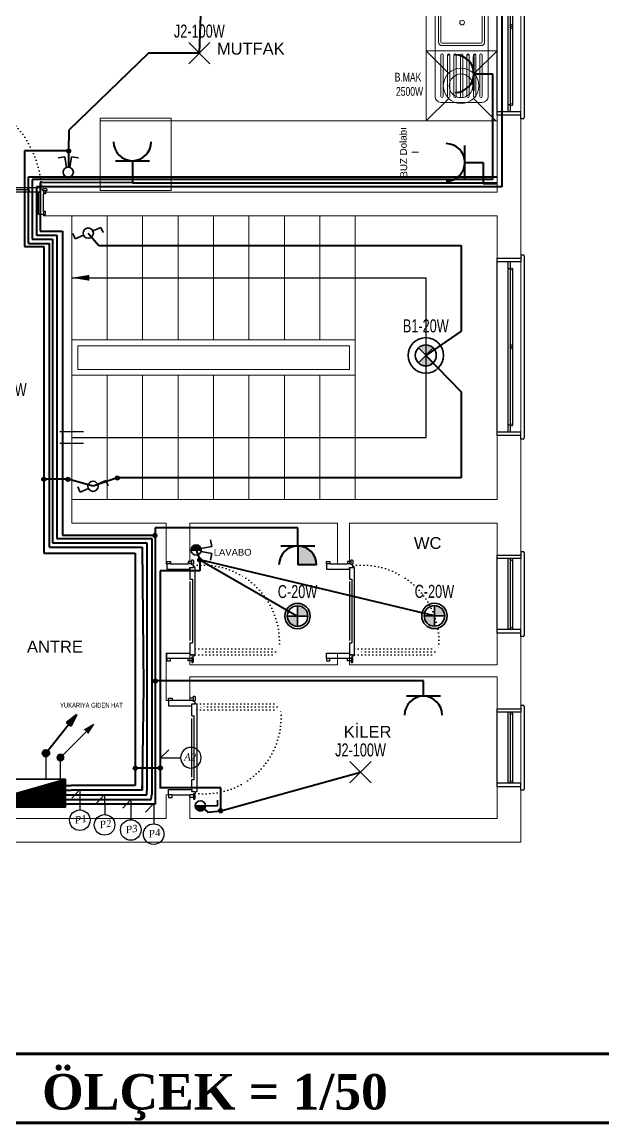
# Model space of a CAD drawing. Header units: millimetres. Extents: x -4521 to 20262, y 301 to 3092.
# Drawn here: x 1277 to 1768, y 572 to 1503 of the extents above; entities that cross this region are included whole.
import ezdxf
from ezdxf.enums import TextEntityAlignment as Align

# ---------------------------------------------------------------- set-up
doc = ezdxf.new("R2010")
doc.units = ezdxf.units.MM
for name, pattern in [('ACAD_ISO07W100', [3, 0, -3]), ('CONTINOUS', [0]), ('CONTINU', [0])]:
    doc.linetypes.add(name, pattern=pattern)
for name, color, linetype, lineweight in [('((Yangın Dedektörleri', 30, 'CONTINOUS', 13), ('((yukarı aşağı yön okları', 3, 'CONTINOUS', 13), ('Ana Kolon Hattı', 11, 'Continuous', 60), ('Aydınlatma', 4, 'CONTINOUS', 35), ('Aydınlatma Hattı', 1, 'Continuous', 40), ('Aydınlatma_', 3, 'Continuous', 40), ('genell', 4, 'Continuous', 25), ('Kapılar', 192, 'Continuous', 30), ('Mimari Plan', 70, 'Continuous', 20), ('Pencereler', 120, 'Continuous', 30), ('Priz', 6, 'CONTINOUS', 40), ('Priz Hattı', 2, 'Continuous', 40), ('Tefril Planı(Mutfak-Banyo)', 45, 'Continuous', 20), ('Yazılar', 4, 'Continuous', 30), ('Yazılar(Oda Yazıları)', 4, 'Continuous', 30)]:
    doc.layers.add(name, color=color, linetype=linetype, lineweight=lineweight)
doc.styles.add('Grupcad', font='arial.ttf', dxfattribs={"width": 0.7})
doc.styles.add('Kablo Kesit Yazıları', font='timesi.ttf', dxfattribs={"height": 25})
doc.styles.add('Oda Yazıları', font='arial.ttf', dxfattribs={"height": 10})
doc.styles.add('Proje Pafta Yazıları', font='timesbd.ttf', dxfattribs={"height": 30})

# ---------------------------------------------------------------- blocks, each defined once
blk = doc.blocks.new("90'lik kasalı kapı")
at = {"linetype": 'ACAD_ISO07W100'}
for p, q in [((-1.350295063210069, 3.984754687546229), (-1.350295063210069, 85.88475468754586)), ((3.149704936789931, 3.984754687546229), (3.149704936789931, 85.88475468754586)), ((0.8997049367899308, 83.18475468754514), (0.8997049367899308, 6.684754687545137)), ((-1.350295063210069, 6.684754687545137), (3.149704936789931, 6.684754687545137))]:
    blk.add_line(p, q, dxfattribs=at)
for p, q in [((-7.179685917581082, 2.25), (-6.729685917576717, 2.700000000000728)), ((-7.179685917581082, 1.395000000004075), (-7.179685917581082, 2.25)), ((-3.579685917582538, 1.395000000004075), (-7.179685917581082, 1.395000000004075)), ((-6.729685917576717, 2.700000000000728), (-4.029685917579627, 2.700000000000728)), ((-4.049999999995634, 1.350000000000364), (-5.849999999998545, 1.350000000000364)), ((-5.849999999998545, 1.350000000000364), (-5.849999999998545, -1.349999999998545)), ((-4.049999999995634, 1.350000000000364), (-4.049999999995634, -1.349999999998545)), ((-3.129685917578172, 1.350000000000364), (-4.049999999995634, 1.350000000000364)), ((-4.029685917579627, 2.700000000000728), (-3.579685917582538, 2.25)), ((-3.579685917582538, 2.25), (-3.579685917582538, 1.395000000004075)), ((-2.679685917581082, 2.700000000000728), (-3.129685917578172, 2.25)), ((-3.129685917578172, 2.25), (-3.129685917578172, 1.350000000000364)), ((-1.349999999998545, 2.700000000000728), (-2.679685917581082, 2.700000000000728)), ((-1.800295063214435, 3.205331824141467), (-1.350295063210069, 3.984754687546229)), ((-1.800295063214435, 2.75533182414074), (-1.800295063214435, 3.205331824141467)), ((-1.800295063214435, 2.75533182414074), (-1.183748148090672, 2.754807913781406)), ((-1.350295063210069, 3.984754687546229), (83.29710581310792, 3.984754687546229)), ((-1.349999999998545, 0), (-1.349999999998545, 2.700000000000728)), ((0, 0), (-1.349999999998545, 0)), ((-1.183748148090672, 2.754807913781406), (-1.183748148090672, 0.05533182414183102)), ((7.816251851894776, 0.05533182414183102), (-1.183748148090672, 0.05533182414183102)), ((0, -19.04999999998654), (0, 0)), ((74.25, 1.855331824141103), (7.816251851894776, 1.855331824141103)), ((7.816251851894776, 0.05533182414183102), (7.816251851894776, 1.855331824141103)), ((72.45000000000437, 0.05533182414183102), (9.616251851897687, 0.05533182414183102)), ((74.25, 0.05929717760227504), (74.25, 1.855331824141103)), ((80.54970493679139, 0.05533182414183102), (74.25, 0.05533182414183102)), ((83.18462362643186, 0.05508602430745668), (80.54970493679139, 0.05533182414183102)), ((81.90000000000146, 0), (83.25, 0)), ((81.90000000000146, -19.04999999998654), (81.90000000000146, 0)), ((83.74710581310501, 2.75533182414074), (83.18462362643186, 2.75533182414074)), ((83.18462362643186, 0.05508602430745668), (83.18462362643186, 2.75533182414074)), ((83.25, 2.700000000000728), (84.64710581310646, 2.700000000000728)), ((83.25, 0), (83.25, 2.700000000000728)), ((83.29710581310792, 3.984754687546229), (83.74710581310501, 3.205331824141467)), ((83.74710581310501, 3.205331824141467), (83.74710581310501, 2.75533182414074)), ((84.64710581310646, 2.700000000000728), (85.09710581310355, 2.25)), ((85.09710581310355, 2.25), (85.09710581310355, 1.350000000000364)), ((85.09710581310355, 1.350000000000364), (85.95000000000437, 1.350000000000364)), ((85.92968591758108, 2.700000000000728), (85.47968591758399, 2.25)), ((85.47968591758399, 2.25), (85.47968591758399, 1.395000000004075)), ((85.47968591758399, 1.395000000004075), (89.07968591758254, 1.395000000004075)), ((88.62968591758545, 2.700000000000728), (85.92968591758108, 2.700000000000728)), ((85.95000000000437, 1.350000000000364), (87.75, 1.350000000000364)), ((85.95000000000437, 1.350000000000364), (85.95000000000437, -1.349999999998545)), ((87.75, 1.350000000000364), (87.75, -1.349999999998545)), ((89.07968591758254, 2.25), (88.62968591758545, 2.700000000000728)), ((89.07968591758254, 1.395000000004075), (89.07968591758254, 2.25)), ((-5.849999999998545, -1.349999999998545), (-4.049999999995634, -1.349999999998545)), ((-4.049999999995634, -16.34999999998581), (-4.049999999995634, -1.349999999998545)), ((-4.049999999995634, -1.349999999998545), (-4.049999999995634, -16.34999999998581)), ((87.75, -1.349999999998545), (85.95000000000437, -1.349999999998545)), ((85.95000000000437, -16.34999999998581), (85.95000000000437, -1.349999999998545)), ((-5.849999999998545, -19.04999999998654), (-5.849999999998545, -16.34999999998581)), ((-5.849999999998545, -16.34999999998581), (-4.049999999995634, -16.34999999998581)), ((-4.049999999995634, -16.34999999998581), (-4.049999999995634, -19.04999999998654)), ((85.95000000000437, -16.34999999998581), (85.95000000000437, -19.04999999998654)), ((87.75, -16.34999999998581), (85.95000000000437, -16.34999999998581)), ((87.75, -19.04999999998654), (87.75, -16.34999999998581)), ((-4.049999999995634, -19.04999999998654), (-5.849999999998545, -19.04999999998654)), ((-4.049999999995634, -19.04999999998654), (0, -19.04999999998654)), ((85.95000000000437, -19.04999999998654), (81.90000000000146, -19.04999999998654)), ((85.95000000000437, -19.04999999998654), (87.75, -19.04999999998654))]:
    blk.add_line(p, q)
blk.add_arc((-3.766153963966644, -2.405334450077135), 88.56053830156274, 3.304817060447128, 85.52110468428775, dxfattribs=at)
blk = doc.blocks.new("80'lik kasalı balkon kapısı")
for p, q in [((-1.5, 75.5), (-19.49999999998545, 75.5)), ((-16.49999999998545, 75.5), (-19.49999999998545, 75.5)), ((-19.49999999998545, 75.5), (-19.49999999998545, 71)), ((1.5, 75.5), (-1.5, 75.5)), ((-19.49999999998545, 71), (0, 71)), ((0, 71), (0, 72.5)), ((0, 72.5), (3, 72.5)), ((3.061479804600822, 73.00032784801442), (3.561479804600822, 73.00032784801442)), ((3.561479804600822, 73.00032784801442), (4.427505208383081, 72.50032784801442)), ((4.427505208383081, 72.50032784801442), (4.427505208383081, -1.552339792331622)), ((-19.49999999998545, 0), (0, 0)), ((-19.49999999998545, -4.5), (-19.49999999998545, 0)), ((0, 0), (0, -1.5)), ((-16.49999999998545, -4.5), (-19.49999999998545, -4.5)), ((-16.49999999998545, -4.5), (-1.5, -4.5)), ((1.5, -4.5), (-1.5, -4.5)), ((0, -1.5), (3, -1.5)), ((1.5, -3.552339792338898), (1.5, -4.5)), ((2.5, -3.552339792338898), (1.5, -3.552339792338898)), ((3, -3.052339792338898), (2.5, -3.552339792338898)), ((3, -1.5), (3, -3.052339792338898)), ((3.061479804600822, -2.052339792338898), (3.061479804600822, -1.427359584922669)), ((3.561479804600822, -2.052339792338898), (3.061479804600822, -2.052339792338898)), ((4.427505208383081, -1.552339792331622), (3.561479804600822, -2.052339792338898))]:
    blk.add_line(p, q)
at = {"linetype": 'ACAD_ISO07W100'}
for p, q in [((4.427505208383081, 72.50032784801442), (75.42750520838308, 72.50032784801442)), ((4.427505208383081, 67.50032784801442), (75.42750520838308, 67.50032784801442)), ((7.427505208383081, 72.50032784801442), (7.427505208383081, 67.50032784801442)), ((72.42750520838308, 70.00032784801442), (7.427505208383081, 70.00032784801442))]:
    blk.add_line(p, q, dxfattribs=at)
for points in [[(-19.49999999998545, 75.5), (-19.49999999998545, 77.5), (-16.49999999998545, 77.5), (-16.49999999998545, 75.5)], [(1.5, 75.5), (1.5, 77.5), (-1.5, 77.5), (-1.5, 75.5)], [(3, 72.5), (3, 73.97742879731231), (2.5, 74.47742879731231), (1.5, 74.47742879731231), (1.5, 75.5)], [(3.061479804600822, 73.00032784801442), (3.060897681978531, 72.31527572010964), (0.06147980460082181, 72.31527572010964)], [(0.06147980460082181, 62.31527572011692), (0.06147980460082181, 72.31527572010964)], [(0.06147980460082181, 62.31527572011692), (2.061479804600822, 62.31527572011692)], [(0.06147980460082181, 10.5), (0.06147980460082181, 60.31527572011692)], [(2.061479804600822, 8.5), (2.061479804600822, 62.31527572011692)], [(0.06120669367373921, -1.427359584922669), (0.06147980460082181, 1.500327848014422)], [(0.06147980460082181, 1.500327848014422), (0.06147980460082181, 8.5)], [(0.06588575289060827, 8.5), (2.061479804600822, 8.5)], [(-19.49999999998545, -4.5), (-19.49999999998545, -6.5), (-16.49999999998545, -6.5), (-16.49999999998545, -4.5)], [(1.5, -4.5), (1.5, -6.5), (-1.5, -6.5), (-1.5, -4.5)], [(0.06120669367373921, -1.427359584922669), (3.061479804600822, -1.427359584922669)]]:
    blk.add_lwpolyline(points)
for points in [[(1.55000000000291, 74.97742879731231), (1.55000000000291, 78.97742879731231), (2.5, 78.97742879731231), (3, 78.47742879731231), (3, 75.47742879731231), (2.5, 74.97742879731231)], [(1.55000000000291, -3.977428797312314), (1.55000000000291, -7.977428797312314), (2.5, -7.977428797312314), (3, -7.477428797312314), (3, -4.477428797312314), (2.5, -3.977428797312314)]]:
    blk.add_lwpolyline(points, close=True)
blk.add_arc((10.91912915102148, 61.27050716566737), 64.80849672143934, 262.9813300023001, 5.516166233735929, dxfattribs=at)
blk = doc.blocks.new("pencere (çift kanatlı 150cm'lik)")
for p, q in [((-78, 20), (-78, 22)), ((-78, 20), (-75, 20)), ((-77, 23), (77, 23)), ((-75, 0), (-75, 20)), ((-75, 20), (-72, 20)), ((-72, 20), (-72, 0)), ((72, 20), (72, 0)), ((78, 20.00000000000045), (72, 20)), ((75, 20), (75, 0)), ((78, 22), (78, 20.00000000000045)), ((-72, 11), (72, 11)), ((-66, 13.00000000000023), (66, 13)), ((-66, 11), (-66, 9)), ((66, 9), (66, 11)), ((75, 0), (-75, 0)), ((-72, 9), (72, 9))]:
    blk.add_line(p, q)
for centre in [(-66, 12), (-1, 12), (1, 12), (66, 12)]:
    blk.add_circle(centre, 1)
for centre, start, end in [((-77, 22), 90, 180), ((77, 22), 0, 90)]:
    blk.add_arc(centre, 1, start, end)
blk = doc.blocks.new('pencere (küçük)')
for p, q in [((-36, 19.99999999999989), (-36, 21.99999999999989)), ((-36, 19.99999999999989), (-33, 19.99999999999989)), ((-35, 22.99999999999989), (35, 23.00000000000011)), ((-33, 19.99999999999989), (-30, 19.99999999999989)), ((-33, -1.13686837721616e-13), (-33, 19.99999999999989)), ((-30, 19.99999999999989), (-30, -1.13686837721616e-13)), ((36, 20.00000000000034), (30, 20.00000000000011)), ((30, 20.00000000000011), (30, 1.13686837721616e-13)), ((33, 20.00000000000011), (33, 1.13686837721616e-13)), ((36, 22.00000000000011), (36, 20.00000000000034)), ((-30, 10.99999999999989), (30, 10.99999999999989)), ((-29, 13.00000000000011), (29, 13.00000000000034)), ((33, 1.13686837721616e-13), (-33, -1.13686837721616e-13)), ((-30, 8.999999999999886), (30, 8.999999999999886))]:
    blk.add_line(p, q)
for centre in [(-29, 11.99999999999989), (29, 11.99999999999989)]:
    blk.add_circle(centre, 1)
for centre, start, end in [((-35, 21.99999999999989), 90, 180), ((35, 22.00000000000011), 0, 90)]:
    blk.add_arc(centre, 1, start, end)
blk = doc.blocks.new('buzdolabı')
for p, q in [((-30, 0), (30, 0)), ((-30, -59), (-30, 0)), ((30, -59), (30, 0)), ((-30, -61), (-30, -59)), ((30, -59), (-30, -59)), ((30, -61), (-30, -61)), ((30, -59), (30, -61))]:
    blk.add_line(p, q)
blk = doc.blocks.new('bulaşık makinesi')
for p, q in [((-29.5, 0), (-10.76419125862594, -19.05336482173675)), ((-29.5, 0), (-29.5, -59.99999999999977)), ((-29.5, 0), (29.5, 0)), ((10.60660171779818, -18.89339828220182), (29.5, 0)), ((29.5, -59.99999999999977), (29.5, 0)), ((-29.5, -59), (-10.60660171779818, -40.10660171779818)), ((10.26426187012112, -40.43823241029258), (29.5, -59.99999999999977)), ((-29.5, -59.99999999999977), (29.5, -59.99999999999977))]:
    blk.add_line(p, q)
for radius in [15, 10]:
    blk.add_circle((0, -29.5), radius)
blk = doc.blocks.new('mutfak evyesi')
for p, q in [((-85.00000000000091, 22.5), (-5, 22.5)), ((-39, 19.49999999999977), (-6.000000000000909, 19.49999999999977)), ((-90.00000000000091, -17.5), (-90.00000000000091, 17.49999999999955)), ((-85.00000000000091, 17.49999999999955), (-50.00000000000091, 17.49999999999955)), ((-85.00000000000091, 15.49999999999955), (-50.00000000000091, 15.49999999999955)), ((-85.00000000000091, 11.99999999999955), (-50.00000000000091, 11.99999999999955)), ((-85.00000000000091, 9.999999999999545), (-50.00000000000091, 9.999999999999545)), ((-42, 16.49999999999977), (-42, -16.50000000000068)), ((-40, 16.49999999999977), (-40, -16.50000000000068)), ((-39, 17.49999999999977), (-6.000000000000909, 17.49999999999977)), ((-5, 16.49999999999955), (-5, -16.5)), ((-3, 16.49999999999955), (-3, -16.5)), ((0, 17.5), (-9.094947017729282e-13, -17.5)), ((-85.00000000000091, 6.499999999999545), (-50.00000000000091, 6.499999999999545)), ((-85.00000000000091, 4.499999999999545), (-50.00000000000091, 4.499999999999545)), ((-85.00000000000091, 0.9999999999995453), (-50.00000000000091, 0.9999999999995453)), ((-85.00000000000091, -1.000000000000455), (-50.00000000000091, -1.000000000000455)), ((-85.00000000000091, -4.500000000000455), (-50.00000000000091, -4.500000000000455)), ((-85.00000000000091, -6.500000000000455), (-50.00000000000091, -6.500000000000455)), ((-85.00000000000091, -10.00000000000045), (-50.00000000000091, -10.00000000000045)), ((-85.00000000000091, -12.00000000000045), (-50.00000000000091, -12.00000000000045)), ((-85.00000000000091, -15.50000000000068), (-50.00000000000091, -15.50000000000068)), ((-85.00000000000091, -17.50000000000068), (-50.00000000000091, -17.50000000000068)), ((-39, -17.5), (-6.000000000001819, -17.5)), ((-5.000000000000909, -22.5), (-85.00000000000091, -22.5)), ((-39, -19.5), (-6.000000000001819, -19.5))]:
    blk.add_line(p, q)
blk.add_circle((-22.5, -0.4393398282206817), 2)
for centre, radius, start, end in [((-85.00000000000091, 17.49999999999955), 5, 90, 180), ((-39, 16.49999999999977), 3, 90, 180), ((-6.000000000000909, 16.49999999999977), 3, 0, 90), ((-5, 17.5), 5, 0, 90), ((-85.00000000000091, 16.49999999999955), 1, 90, 270), ((-85.00000000000091, 10.99999999999955), 1, 90, 270), ((-50.00000000000091, 16.49999999999955), 1, 270, 90), ((-50.00000000000091, 10.99999999999955), 1, 270, 90), ((-39, 16.49999999999977), 1, 90, 180), ((-6.000000000000909, 16.49999999999977), 1, 0, 90), ((-85.00000000000091, 5.499999999999545), 1, 90, 270), ((-85.00000000000091, -4.547473508864641e-13), 1, 90, 270), ((-50.00000000000091, 5.499999999999545), 1, 270, 90), ((-50.00000000000091, -4.547473508864641e-13), 1, 270, 90), ((-85.00000000000091, -5.500000000000455), 1, 90, 270), ((-50.00000000000091, -5.500000000000455), 1, 270, 90), ((-85.00000000000091, -17.5), 5, 180, 270), ((-85.00000000000091, -11.00000000000045), 1, 90, 270), ((-85.00000000000091, -16.50000000000068), 1, 90, 270), ((-50.00000000000091, -11.00000000000045), 1, 270, 90), ((-50.00000000000091, -16.50000000000068), 1, 270, 90), ((-39, -16.50000000000068), 3, 180, 270), ((-39, -16.50000000000068), 1, 180, 270), ((-6.000000000001819, -16.5), 3, 270, 0), ((-6.000000000001819, -16.5), 1, 270, 0), ((-5.000000000000909, -17.5), 5, 270, 0)]:
    blk.add_arc(centre, radius, start, end)
for p in [(-50.00000000000091, 10.99999999999955), (-50.00000000000091, 5.499999999999545), (-50.00000000000091, -5.500000000000455), (-50.00000000000091, -11.00000000000045)]:
    blk.add_point(p)
blk = doc.blocks.new('SEBEKE PRIZI x1')
at = {"layer": 'Priz', "color": 6, "linetype": 'CONTINU'}
blk.add_line((-14.41200000001118, -7.275957614183426e-11), (14.41200000001118, -1.455191522836685e-11), dxfattribs=at)
blk.add_arc((0, 15.91199999999662), 15.91200000000016, 180, 0, dxfattribs=at)
blk = doc.blocks.new('PRIZ1_ETANŞ')
at = {"layer": 'Priz', "linetype": 'CONTINU'}
blk.add_hatch(color=256, dxfattribs=at).paths.add_polyline_path([(2.91038304567337e-11, 0), (15.91199999999662, -1.455191522836685e-11), (15.91200000002573, 15.91200000002573, 0.4142135623736308)])
for p, q in [((-4.365574568510056e-11, 14.41200000004028), (1.455191522836685e-11, -14.41199999998207)), ((15.91200000002573, 15.91200000002573), (15.91199999999662, -1.455191522836685e-11)), ((-1.455191522836685e-11, 0), (15.91199999999662, -1.455191522836685e-11))]:
    blk.add_line(p, q, dxfattribs=at)
blk.add_arc((15.91200000002573, 2.91038304567337e-11), 15.91200000000016, 90, 270, dxfattribs=at)
blk = doc.blocks.new('J1-20W')
at = {"layer": 'Aydınlatma', "color": 1, "linetype": 'CONTINU'}
for p, q in [((9, 9), (-9, -9)), ((-9, 9), (9, -9))]:
    blk.add_line(p, q, dxfattribs=at)
at = {"layer": 'Aydınlatma', "linetype": 'CONTINU', "style": 'Grupcad', "width": 0.7, "flags": 8}
blk.add_attdef('J1-20W', text='', height=11, dxfattribs=at).set_placement((0, 18.74764386721654), align=Align.MIDDLE_CENTER)
blk = doc.blocks.new('C-20W')
at = {"layer": 'Aydınlatma', "linetype": 'CONTINU'}
h = blk.add_hatch(color=1, dxfattribs=at)
h.paths.add_polyline_path([(8.702380952381645, -1.455191522836685e-11), (0, -1.455191522836685e-11), (0, 8.702380952352541, -0.4142135623730951)])
h.paths.add_polyline_path([(0, -8.702380952381645, -0.4142135623730951), (-8.702380952367093, -1.455191522836685e-11), (0, -1.455191522836685e-11)])
at = {"layer": 'Aydınlatma', "color": 1, "linetype": 'CONTINU'}
for p, q in [((8.702380952381645, 0), (-8.702380952367093, 0)), ((0, 8.702380952381645), (0, -8.702380952381645))]:
    blk.add_line(p, q, dxfattribs=at)
at = {"layer": 'Aydınlatma', "linetype": 'CONTINU'}
blk.add_circle((0, 0), 10.74999999999503, dxfattribs=at)
at = {"layer": 'Aydınlatma', "color": 1, "linetype": 'CONTINU'}
blk.add_circle((0, 0), 8.702380952376926, dxfattribs=at)
at = {"layer": 'Aydınlatma', "linetype": 'CONTINU', "style": 'Grupcad', "width": 0.7, "flags": 8}
blk.add_attdef('C-40W', text='', height=11, dxfattribs=at).set_placement((0, 20.74999999998545), align=Align.MIDDLE_CENTER)
blk = doc.blocks.new('KAT PANOSU')
at = {"layer": 'Aydınlatma', "linetype": 'CONTINU'}
h = blk.add_hatch(dxfattribs=at)
h.set_pattern_fill('ANSI31', color=2)
h.set_pattern_definition([(45, (274.5771019925305, -113244.4411191259), (-0.08838834764831843, 0.08838834764831845), [])])
h.paths.add_polyline_path([(41.49600000001374, 11.86921477770375), (-41.49599999995553, -11.86921477760188), (41.49600000001374, -11.86921477760188)])
at = {"layer": 'Aydınlatma', "color": 2, "linetype": 'CONTINU'}
for p, q in [((-41.49599999995553, -11.86921477760188), (41.49600000007194, 11.8692147777183)), ((-41.49599999989732, -11.86921477754368), (41.49600000013015, 11.86921477777651)), ((-41.49599999989732, -11.86921477754368), (41.49600000013015, 11.86921477777651)), ((-41.49599999983911, -11.86921477748547), (41.49600000018836, 11.86921477783471)), ((-41.49600000001374, -11.86921477766009), (41.49600000001374, 11.86921477766009)), ((-41.49599999995553, -11.86921477760188), (41.49600000007194, 11.8692147777183))]:
    blk.add_line(p, q, dxfattribs=at)
for points in [[(-41.49599999995553, -11.86921477760188), (-41.49599999995553, 11.8692147777183), (41.49600000001374, 11.8692147777183), (41.49600000001374, -11.86921477760188)], [(-41.49599999989732, -11.86921477754368), (-41.49599999989732, 11.86921477777651), (41.49600000007194, 11.86921477777651), (41.49600000007194, -11.86921477754368)], [(-41.49599999989732, -11.86921477754368), (-41.49599999989732, 11.86921477777651), (41.49600000007194, 11.86921477777651), (41.49600000007194, -11.86921477754368)], [(-41.49599999983911, -11.86921477748547), (-41.49599999983911, 11.86921477783471), (41.49600000013015, 11.86921477783471), (41.49600000013015, -11.86921477748547)], [(-41.49600000001374, -11.86921477766009), (-41.49600000001374, 11.86921477766009), (41.49599999995553, 11.86921477766009), (41.49599999995553, -11.86921477766009)], [(-41.49599999995553, -11.86921477760188), (-41.49599999995553, 11.8692147777183), (41.49600000001374, 11.8692147777183), (41.49600000001374, -11.86921477760188)]]:
    blk.add_lwpolyline(points, close=True, dxfattribs=at)
blk = doc.blocks.new('ok yukarıya')
at = {"layer": '((Yangın Dedektörleri', "linetype": 'Continuous'}
blk.add_hatch(color=3, dxfattribs=at).paths.add_polyline_path([(20.18261525355047, 23.37881801702315), (23.30864381321589, 20.25278945734317), (28.28427124745212, 28.28427124745212)])
h = blk.add_hatch(color=3, dxfattribs=at)
edge = h.paths.add_edge_path()
edge.add_arc((0, 0), 3.019479888190322, 0, 360)
at = {"layer": '((Yangın Dedektörleri', "color": 3, "linetype": 'Continuous'}
for p, q in [((0, 0), (28.28427124745212, 28.28427124745212)), ((28.28427124745212, 28.28427124745212), (20.18261525355047, 23.37881801702315)), ((28.28427124745212, 28.28427124745212), (23.30864381321589, 20.25278945734317))]:
    blk.add_line(p, q, dxfattribs=at)
blk.add_circle((0, 0), 3.019479888190322, dxfattribs=at)
blk = doc.blocks.new('KOMUTATOR ANAHTAR')
at = {"layer": 'Aydınlatma', "color": 6, "linetype": 'CONTINU'}
for p, q in [((-2.876584113124409, 17.46272058073373), (-8.55538248429366, 16.51159817440202)), ((-1.361482364300173, 8.416611178297899), (-2.876584113124409, 17.46272058073373)), ((1.361482364300173, 8.416611178297899), (2.876584113124409, 17.46272058073373)), ((2.876584113124409, 17.46272058073373), (8.55538248429366, 16.51159817440202))]:
    blk.add_line(p, q, dxfattribs=at)
blk.add_circle((0, 4.318423200005782), 4.318423200000162, dxfattribs=at)
blk = doc.blocks.new('ETANJ KOMUTATOR ANAHTAR')
at = {"layer": 'Aydınlatma', "linetype": 'CONTINU'}
h = blk.add_hatch(color=6, dxfattribs=at)
edge = h.paths.add_edge_path()
edge.add_arc((0, 4.318423200005782), 4.318423199997049, 90, 270)
edge.add_line((2.91038304567337e-11, 0), (2.91038304567337e-11, 8.636846399989736))
at = {"layer": 'Aydınlatma', "color": 6, "linetype": 'CONTINU'}
for p, q in [((-2.876584113109857, 17.46272058074828), (-8.555382484279107, 16.51159817440202)), ((-1.361482364300173, 8.416611178283347), (-2.876584113109857, 17.46272058074828)), ((1.361482364329277, 8.416611178283347), (2.876584113138961, 17.46272058074828)), ((2.876584113138961, 17.46272058074828), (8.555382484308211, 16.51159817440202)), ((2.91038304567337e-11, 8.636846399997012), (2.91038304567337e-11, 0))]:
    blk.add_line(p, q, dxfattribs=at)
blk.add_circle((2.91038304567337e-11, 4.31842319999123), 4.318423200000162, dxfattribs=at)
blk.add_arc((0, 4.31842319999123), 4.318423199997049, 90, 270, dxfattribs=at)
blk = doc.blocks.new('ETANJ NORMAL ANAHTAR')
at = {"layer": 'Aydınlatma', "linetype": 'CONTINU'}
h = blk.add_hatch(color=6, dxfattribs=at)
edge = h.paths.add_edge_path()
edge.add_arc((0.1009990924794693, 4.317241957280203), 4.318423199997049, 270, 450)
edge.add_line((0.1009990924794693, 8.635665157271433), (0.1009990924794693, -0.00118124271830311))
at = {"layer": 'Aydınlatma', "color": 6, "linetype": 'CONTINU'}
for p, q in [((0.1009990924794693, 18.75867940577155), (-4.762208626692882, 18.75867940577155)), ((0.1009990924794693, 8.635665157285985), (0.1009990924794693, 18.75867940577155)), ((0.1009990924794693, -0.001181242725579068), (0.1009990924794693, 8.635665157271433))]:
    blk.add_line(p, q, dxfattribs=at)
blk.add_circle((0.1009990924794693, 4.317241957280203), 4.318423200000162, dxfattribs=at)
blk.add_arc((0.1009990924794693, 4.317241957280203), 4.318423199997049, 270, 90, dxfattribs=at)
blk = doc.blocks.new('B1-20W')
at = {"layer": 'Aydınlatma', "linetype": 'CONTINU'}
h = blk.add_hatch(color=1, dxfattribs=at)
edge = h.paths.add_edge_path()
edge.add_arc((-1.164153218269348e-10, 1.891748979687691e-10), 8.90954544273853, 44.99999999941044, 135.0000000005896)
edge.add_line((-6.300000000046566, 6.299999999959255), (6.300000000046566, -6.30000000007567))
edge.add_arc((-1.164153218269348e-10, -1.891748979687691e-10), 8.90954544273853, 224.9999999994104, 315.0000000005896, ccw=False)
edge.add_line((-6.299999999930151, -6.299999999959255), (6.299999999930151, 6.299999999959255))
at = {"layer": 'Aydınlatma', "color": 1, "linetype": 'CONTINU'}
for p, q in [((-6.300000000046566, 6.299999999959255), (6.300000000046566, -6.30000000007567)), ((6.299999999930151, 6.299999999959255), (-6.299999999930151, -6.299999999959255))]:
    blk.add_line(p, q, dxfattribs=at)
at = {"layer": 'Aydınlatma', "color": 4, "linetype": 'CONTINU'}
blk.add_circle((-2.91038304567337e-11, -2.91038304567337e-11), 15, dxfattribs=at)
at = {"layer": 'Aydınlatma', "color": 1, "linetype": 'CONTINU'}
blk.add_circle((0, -2.91038304567337e-11), 8.909545442950497, dxfattribs=at)
for centre, start, end in [((-1.164153218269348e-10, 1.891748979687691e-10), 44.99999999928148, 135.0000000007185), ((-1.164153218269348e-10, -1.891748979687691e-10), 224.9999999992815, 315.0000000007185)]:
    blk.add_arc(centre, 8.90954544273853, start, end, dxfattribs=at)
at = {"layer": 'Aydınlatma', "linetype": 'CONTINU', "style": 'Grupcad', "width": 0.7, "flags": 8}
blk.add_attdef('B1-20W', text='', height=11, dxfattribs=at).set_placement((-2.91038304567337e-11, 24.9999999999709), align=Align.MIDDLE_CENTER)
blk = doc.blocks.new('BUAT (Genel)')
at = {"linetype": 'CONTINU'}
h = blk.add_hatch(color=0, dxfattribs=at)
edge = h.paths.add_edge_path()
edge.add_arc((0, 0), 1.75, 0, 360)
at = {"color": 0, "linetype": 'CONTINU'}
blk.add_circle((0, 0), 1.75, dxfattribs=at)
blk = doc.blocks.new('VAVIEN ANAHTAR')
at = {"layer": 'Aydınlatma', "color": 6, "linetype": 'CONTINU'}
for p, q in [((-11.45745848817751, 7.426363582286285), (-10.19876771015697, 12.12386151688406)), ((-4.019829625744023, 5.433456935003051), (-11.45745848817751, 7.426363582286285)), ((4.322723369725281, 3.198076597051113), (11.52561204129597, 1.268068394332658)), ((10.29438905065763, -3.326918362159631), (11.52561204129597, 1.268068394332658))]:
    blk.add_line(p, q, dxfattribs=at)
blk.add_circle((0.151446871997905, 4.315766766085289), 4.318423200000162, dxfattribs=at)
blk = doc.blocks.new('ASAGIYA GIDEN HAT')
at = {"linetype": 'Continuous'}
h = blk.add_hatch(color=7, dxfattribs=at)
edge = h.paths.add_edge_path()
edge.add_arc((0, 0), 1.75, 0, 360)
blk.add_hatch(color=0, dxfattribs=at).paths.add_polyline_path([(-12.09570471999177, -14.33304665441392), (-14.28392471175175, -12.14482666263939), (-17.76686391572002, -17.76686391572002)])
at = {"color": 0, "linetype": 'Continuous'}
for p, q in [((0, 0), (-17.76686391572002, -17.76686391572002)), ((-17.76686391572002, -17.76686391572002), (-14.28392471175175, -12.14482666263939)), ((-17.76686391572002, -17.76686391572002), (-12.09570471999177, -14.33304665441392)), ((-12.09570471999177, -14.33304665441392), (-14.28392471175175, -12.14482666263939))]:
    blk.add_line(p, q, dxfattribs=at)
at = {"color": 7, "linetype": 'Continuous'}
blk.add_circle((0, 0), 1.75, dxfattribs=at)
blk = doc.blocks.new('LİNYE')
for q in [(2448.125573511109, -294.8708015907137), (2454.966550399003, -304.6860894942532)]:
    blk.add_line((2448.153933249898, -312.0064889082005), q)
blk.add_circle((2448.211785745279, -286.1634295813601), 8.707798795252144)

msp = doc.modelspace()

# ---------------------------------------------------------------- linework, layer by layer
msp.add_line((1296.767497130041, 884.7839227073064), (1296.767497130041, 862.8177382876347))
at = {"layer": 'Ana Kolon Hattı'}
for p, q in [((-3526.781206699578, 630.4486726110695), (8397.697765964871, 630.4486726110696)), ((8397.697765964871, 572.2172398635712), (-3526.781206699578, 571.9875102521323))]:
    msp.add_line(p, q, dxfattribs=at)
at = {"layer": 'Aydınlatma Hattı'}
for p, q in [((1430.721739507033, 1600.195702843994), (1426.685491308133, 1476.891695006336)), ((1383.700755153463, 1476.891695006336), (1316.303103111735, 1411.831724829277)), ((1426.685491308133, 1476.891695006336), (1383.700755153463, 1476.891695006336)), ((1316.303103111735, 1411.831724829277), (1316.010157148727, 1394.018223969955)), ((1316.00967285251, 1394.265504632705), (1278.560650796193, 1394.265504632705)), ((1278.560650796193, 1394.265504632705), (1278.560650796193, 1313.297214253736)), ((1316.00967285251, 1394.265504632705), (1316.009672852509, 1380.513231565744)), ((1332.643676333569, 1324.768903471464), (1341.650146059837, 1314.212588594808)), ((1278.560650796193, 1313.297214253736), (1295.080517250906, 1313.297214253736)), ((1295.080517250906, 1313.297214253736), (1295.080517250906, 1056.815317747372)), ((1341.650146059837, 1314.212588594808), (1648.23984147227, 1314.212588594808)), ((1648.23984147227, 1314.212588594808), (1648.23984147227, 1241.887515811173)), ((1648.23984147227, 1241.887515811173), (1618.389388133886, 1221.300256648134)), ((1618.389388133886, 1221.300256648134), (1648.23984147227, 1190.59756013237)), ((1648.23984147227, 1190.59756013237), (1648.23984147227, 1117.628318152911)), ((1357.217944388081, 1117.628318152911), (1336.704660755321, 1110.581921451747)), ((1648.23984147227, 1117.628318152911), (1357.217944388081, 1117.628318152911)), ((1315.540209951992, 1116.500939002082), (1295.080517250906, 1116.500939002082)), ((1336.704660755321, 1110.581921451747), (1315.540209951992, 1116.500939002082)), ((1295.080517250906, 1056.815317747372), (1295.080517250906, 1053.920601652986)), ((1295.080517250906, 1053.920601652986), (1372.397037392111, 1053.920601652986)), ((1372.397037392111, 1053.920601652986), (1372.397037392111, 862.3479125322046)), ((1424.007841440286, 1056.667669324615), (1427.036259874957, 1048.328991215687)), ((1427.036259874957, 1048.328991215687), (1509.818120309502, 1000.780701889841)), ((1625.677896282014, 1000.938167030134), (1427.036259874957, 1048.328991215687)), ((1427.036259874957, 1048.328991215687), (1427.036259874957, 1038.966307619277)), ((1427.036259874957, 1038.966307619277), (1393.650740179437, 1038.966307619277)), ((1393.650740179437, 1038.966307619277), (1393.650740179437, 872.1593691171802)), ((1393.650740179437, 872.1593691171802), (1372.397037392111, 872.1593691171802)), ((1393.650740179437, 872.1593691171802), (1393.650740179437, 855.545188898599)), ((1444.773857633481, 836.0981138111747), (1563.15084534836, 868.8119490783283)), ((1372.397037392111, 857.6098273111519), (1318.281768094458, 857.609827311152)), ((1372.397037392111, 862.3479125322046), (1372.397037392111, 857.6098273111519)), ((1444.773857633481, 855.545188898599), (1392.863298898228, 855.545188898599)), ((1444.773857633481, 836.0981138111747), (1444.773857633481, 855.545188898599)), ((1427.556656686822, 840.237019915279), (1433.942803627993, 834.834248220086)), ((1433.942803627993, 834.834248220086), (1444.773857633481, 836.0981138111747))]:
    msp.add_line(p, q, dxfattribs=at)
at = {"layer": 'Defpoints'}
msp.add_line((1308.824981026983, 881.0385162079501), (1308.824981026983, 862.8177382876347), dxfattribs=at)
at = {"layer": 'Mimari Plan'}
for p, q in [((1678.71271881911, 1639.448131169579), (1678.71271881911, 1359.448131169579)), ((1678.71271881911, 1359.448131169579), (1294.662718819114, 1359.448131169579)), ((1294.662718819114, 1339.448131169579), (1294.662718819114, 1359.448131169579)), ((1678.71271881911, 1339.448131169579), (1294.662718819114, 1339.448131169579)), ((1318.71271881911, 1339.448131169579), (1318.71271881911, 1234.448131169579)), ((1348.71271881911, 1339.448131169579), (1348.71271881911, 1234.448131169579)), ((1378.71271881911, 1339.448131169579), (1378.71271881911, 1234.448131169579)), ((1408.71271881911, 1339.448131169579), (1408.71271881911, 1234.448131169579)), ((1438.71271881911, 1339.448131169579), (1438.71271881911, 1234.448131169579)), ((1468.71271881911, 1339.448131169579), (1468.71271881911, 1234.448131169579)), ((1498.71271881911, 1339.448131169579), (1498.71271881911, 1234.448131169579)), ((1528.71271881911, 1339.448131169579), (1528.71271881911, 1234.448131169579)), ((1558.71271881911, 1339.448131169579), (1558.71271881911, 1234.448131169579)), ((1678.71271881911, 1099.448131169579), (1678.71271881911, 1339.448131169579)), ((1318.71271881911, 1204.448131169579), (1318.71271881911, 1099.448131169579)), ((1348.71271881911, 1204.448131169579), (1348.71271881911, 1099.448131169579)), ((1378.71271881911, 1204.448131169579), (1378.71271881911, 1099.448131169579)), ((1408.71271881911, 1204.448131169579), (1408.71271881911, 1099.448131169579)), ((1438.71271881911, 1204.448131169579), (1438.71271881911, 1099.448131169579)), ((1468.71271881911, 1204.448131169579), (1468.71271881911, 1099.448131169579)), ((1498.71271881911, 1204.448131169579), (1498.71271881911, 1099.448131169579)), ((1528.71271881911, 1204.448131169579), (1528.71271881911, 1099.448131169579)), ((1558.71271881911, 1204.448131169579), (1558.71271881911, 1099.448131169579)), ((1318.71271881911, 1099.448131169579), (1318.71271881911, 1079.448131169579)), ((1318.71271881911, 1099.448131169579), (1678.71271881911, 1099.448131169579)), ((1398.71271881911, 1079.448131169579), (1318.71271881911, 1079.448131169579)), ((1398.71271881911, 1079.448131169579), (1398.71271881911, 1044.948131169579)), ((1418.71271881911, 1044.948131169579), (1418.71271881911, 1079.448131169579)), ((1543.71271881911, 1079.448131169579), (1418.71271881911, 1079.448131169579)), ((1543.71271881911, 1079.448131169579), (1543.71271881911, 1044.948131169579)), ((1678.71271881911, 1079.448131169579), (1553.71271881911, 1079.448131169579)), ((1553.71271881911, 1044.948131169579), (1553.71271881911, 1079.448131169579)), ((1678.71271881911, 959.448131169579), (1678.71271881911, 1079.448131169579)), ((1398.71271881911, 1044.948131169579), (1418.71271881911, 1044.948131169579)), ((1543.71271881911, 1044.948131169579), (1553.71271881911, 1044.948131169579)), ((1398.71271881911, 929.448131169579), (1398.71271881911, 969.448131169579)), ((1418.71271881911, 969.448131169579), (1398.71271881911, 969.448131169579)), ((1418.71271881911, 959.4481311695791), (1418.71271881911, 969.448131169579)), ((1543.71271881911, 959.448131169579), (1543.71271881911, 969.448131169579)), ((1543.71271881911, 969.448131169579), (1553.71271881911, 969.448131169579)), ((1553.71271881911, 969.448131169579), (1553.71271881911, 959.448131169579)), ((1543.71271881911, 959.448131169579), (1418.71271881911, 959.4481311695791)), ((1678.71271881911, 959.448131169579), (1553.71271881911, 959.448131169579)), ((1678.71271881911, 949.448131169579), (1418.71271881911, 949.448131169579)), ((1418.71271881911, 949.448131169579), (1418.71271881911, 929.448131169579)), ((1678.71271881911, 829.448131169579), (1678.71271881911, 949.448131169579)), ((1418.71271881911, 929.448131169579), (1398.71271881911, 929.448131169579)), ((1418.71271881911, 849.448131169579), (1398.71271881911, 849.448131169579)), ((1398.71271881911, 849.448131169579), (1398.71271881911, 829.448131169579)), ((1418.71271881911, 829.448131169579), (1418.71271881911, 849.448131169579)), ((1188.71271881911, 829.448131169579), (1398.71271881911, 829.448131169579)), ((1418.71271881911, 829.448131169579), (1678.71271881911, 829.448131169579))]:
    msp.add_line(p, q, dxfattribs=at)
msp.add_lwpolyline([(1168.712718819109, 809.448131169579), (1698.71271881911, 809.448131169579), (1698.71271881911, 1659.448131169579), (1168.71271881911, 1659.448131169579), (1168.71271881911, 1629.448131169579)], dxfattribs=at)
for points in [[(1558.71271881911, 1234.448131169579), (1318.71271881911, 1234.448131169579), (1318.71271881911, 1204.448131169579), (1558.71271881911, 1204.448131169579)], [(1553.71271881911, 1229.448131169579), (1323.71271881911, 1229.448131169579), (1323.71271881911, 1209.448131169579), (1553.71271881911, 1209.448131169579)]]:
    msp.add_lwpolyline(points, close=True, dxfattribs=at)
at = {"layer": 'Pencereler'}
for p, q in [((1318.71271881911, 1286.948131169579), (1618.71271881911, 1286.948131169579)), ((1618.71271881911, 1151.948131169579), (1618.71271881911, 1286.948131169579)), ((1308.71271881911, 1156.948131169579), (1328.71271881911, 1156.948131169579)), ((1308.71271881911, 1146.948131169579), (1328.71271881911, 1146.948131169579)), ((1318.71271881911, 1151.948131169579), (1618.71271881911, 1151.948131169579))]:
    msp.add_line(p, q, dxfattribs=at)
msp.add_lwpolyline([(1318.71271881911, 1286.948131169579, 0, 5, 0), (1333.71271881911, 1286.948131169579, 20, 20, 0)], format="xyseb", dxfattribs=at)
at = {"layer": 'Priz', "linetype": 'CONTINU'}
for p, q in [((1659.150951229457, 1459.607393039705), (1674.71008053176, 1459.607393039705)), ((1370, 1386.014801951063), (1370, 1367.361194853649)), ((1651.466813182982, 1384.534129298241), (1667.025942485285, 1384.534129298241)), ((1510, 1060.000000000025), (1510, 1075.559129302328)), ((1616.336205853448, 932.946355967968), (1616.336205853448, 945.9403544680426))]:
    msp.add_line(p, q, dxfattribs=at)
at = {"layer": 'Priz Hattı'}
for p, q in [((1682.692356061133, 1560.41386348172), (1682.692356061133, 1363.832418710805)), ((1674.71008053176, 1459.607393039705), (1674.71008053176, 1370.120454884796)), ((1667.025942485285, 1384.534129298241), (1667.025942485285, 1366.784973453516)), ((1282.211544870283, 1315.974087175637), (1282.211544870283, 1372.22487144675)), ((1282.211544870283, 1372.22487144675), (1501.421882604613, 1372.22487144675)), ((1674.71008053176, 1370.120454884796), (1285.138073503585, 1370.120454884796)), ((1285.138073503585, 1370.120454884796), (1285.138073503585, 1319.665537569163)), ((1501.421882604613, 1372.22487144675), (1672.165291941157, 1372.22487144675)), ((1672.165291941157, 1372.22487144675), (1678.71271881911, 1372.22487144675)), ((1682.692356061133, 1363.832418710805), (1288.812396792928, 1363.832418710805)), ((1288.812396792928, 1363.832418710805), (1288.812396792928, 1322.94111294195)), ((1370, 1367.361194853649), (1292.009824632218, 1367.480711274101)), ((1292.009824632218, 1367.480711274101), (1292.009824632218, 1326.518448805578)), ((1370, 1367.361194853649), (1678.71271881911, 1367.361194853649)), ((1667.025942485285, 1366.784973453516), (1678.71271881911, 1366.784973453516)), ((1288.812396792928, 1322.94111294195), (1306.183549140398, 1322.94111294195)), ((1292.009824632218, 1326.518448805578), (1310.88366936794, 1326.518448805578)), ((1306.183549140398, 1322.94111294195), (1306.183549140398, 1069.108171180771)), ((1310.88366936794, 1326.518448805578), (1310.88366936794, 1069.108171180771)), ((1282.211544870283, 1315.974087175637), (1299.780271396958, 1315.974087175637)), ((1285.138073503585, 1319.665537569163), (1302.425246757659, 1319.665537569163)), ((1299.780271396958, 1058.949324571815), (1299.780271396958, 1315.974087175637)), ((1302.425246757659, 1319.665537569163), (1302.425246757659, 1062.649239951872)), ((1510, 1075.559129302328), (1389.287927435165, 1075.559129302328)), ((1389.287927435165, 1075.559129302328), (1389.287927435165, 845.609827311152)), ((1302.425246757659, 1062.649239951872), (1382.386193137332, 1062.649239951872)), ((1306.183549140398, 1069.108171180771), (1306.183549140398, 1066.346453047765)), ((1306.183549140398, 1066.346453047765), (1386.475140320254, 1066.346453047765)), ((1310.88366936794, 1069.108171180771), (1389.287927435165, 1069.108171180771)), ((1382.386193137332, 1062.649239951872), (1382.386193137332, 856.3538392941591)), ((1386.475140320254, 1066.346453047765), (1386.475140320254, 849.7685844201733)), ((1299.780271396958, 1058.949324571815), (1378.255805529945, 1058.949324571815)), ((1378.255805529945, 1058.949324571815), (1379.550988793708, 941.1093805902892)), ((1379.550988793708, 941.1093805902892), (1378.255805529945, 861.5307320348402)), ((1616.336205853448, 945.9403544680426), (1389.287927435165, 945.9403544680426)), ((1313.281768094458, 857.609827311152), (1318.281768094458, 857.609827311152)), ((1378.255805529945, 861.5307320348402), (1378.254267987693, 853.609827311152)), ((1378.254267987693, 853.609827311152), (1378.255805529945, 857.0824304517628)), ((1378.255805529945, 861.5307320348402), (1378.255805529945, 858.3715339479677)), ((1378.255805529945, 858.3715339479677), (1378.255805529945, 857.0824304517628)), ((1313.281768094458, 853.609827311152), (1318.281768094458, 853.609827311152)), ((1313.281768094458, 849.609827311152), (1318.281768094458, 849.609827311152)), ((1378.254267987693, 853.609827311152), (1318.281768094458, 853.609827311152)), ((1318.281768094458, 849.609827311152), (1382.376675018641, 849.609827311152)), ((1382.376675018641, 849.609827311152), (1382.386193137332, 852.9366707428999)), ((1382.386193137332, 856.3538392941591), (1382.386193137332, 852.9366707428999)), ((1385.828786844613, 845.609827311152), (1386.475140320254, 849.7685844201733)), ((1313.281768094458, 845.609827311152), (1318.281768094458, 845.609827311152)), ((1389.287927435165, 841.6266999181171), (1313.281768094516, 841.6266999181171)), ((1318.281768094458, 845.609827311152), (1385.828786844613, 845.609827311152)), ((1389.287927435165, 845.609827311152), (1389.287927435165, 841.6266999181171))]:
    msp.add_line(p, q, dxfattribs=at)
at = {"layer": 'Tefril Planı(Mutfak-Banyo)'}
for p, q in [((1618.71271881911, 1419.843131169583), (1618.71271881911, 1639.448131169579)), ((1402.792404736692, 1419.843131169583), (1618.71271881911, 1419.843131169583))]:
    msp.add_line(p, q, dxfattribs=at)

# ---------------------------------------------------------------- block references
at = {"layer": '((yukarı aşağı yön okları', "color": 2, "linetype": 'ByBlock'}
msp.add_blockref('ok yukarıya', (1309.086219458475, 881.1915778430293), dxfattribs=at)
at = {"xscale": -1, "rotation": 270.1896500358606}
msp.add_blockref('LİNYE', (1713.78795198319, -1566.298508909619), dxfattribs=at)
at = {"rotation": 180}
for p in [(3773.754384405785, 541.9387913077092), (3794.694831263621, 537.9655219781391), (3816.86802092497, 533.6872363936793), (3836.211693547387, 530.1537719506061)]:
    msp.add_blockref('LİNYE', p, dxfattribs=at)
at = {"layer": 'Aydınlatma', "linetype": 'CONTINU'}
ref = msp.add_blockref('J1-20W', (1426.685491308133, 1476.891695006336), dxfattribs=at)
ref.add_attrib('J1-20W', 'J2-100W', dxfattribs={"layer": 'Aydınlatma_', "color": 4, "linetype": 'CONTINU', "height": 11, "style": 'Grupcad', "width": 0.7}).set_placement((1426.685491308133, 1495.639338873552), align=Align.MIDDLE_CENTER)
for name, p in [('KOMUTATOR ANAHTAR', (1315.71721118572, 1371.886299910628)), ('KAT PANOSU', (1271.785768094502, 850.9485235099164))]:
    msp.add_blockref(name, p, dxfattribs=at)
for name, p, rotation in [('VAVIEN ANAHTAR', (1335.254657373698, 1321.329200440334), 39.2108746826971), ('ETANJ KOMUTATOR ANAHTAR', (1419.689418240295, 1056.667669324644), 270), ('ETANJ NORMAL ANAHTAR', (1423.239414729542, 840.3380190077585), 270)]:
    msp.add_blockref(name, p, dxfattribs=dict(at, rotation=rotation))
ref = msp.add_blockref('J1-20W', (1261.989952731127, 1173.618374364378), dxfattribs=at)
ref.add_attrib('J1-20W', 'J1-60W', dxfattribs={"layer": 'Aydınlatma_', "color": 4, "linetype": 'CONTINU', "height": 11, "style": 'Grupcad', "width": 0.7}).set_placement((1261.989952731127, 1192.366018231594), align=Align.MIDDLE_CENTER)
ref = msp.add_blockref('J1-20W', (1563.15084534836, 868.8119490783283), dxfattribs=at)
ref.add_attrib('J1-20W', 'J2-100W', dxfattribs={"layer": 'Aydınlatma_', "color": 4, "linetype": 'CONTINU', "height": 11, "style": 'Grupcad', "width": 0.7}).set_placement((1563.15084534836, 887.5595929455449), align=Align.MIDDLE_CENTER)
at = {"layer": 'Aydınlatma Hattı', "linetype": 'CONTINU', "rotation": 39.2108746826971}
msp.add_blockref('VAVIEN ANAHTAR', (1339.315641795451, 1107.142218420617), dxfattribs=at)
at = {"layer": 'Aydınlatma Hattı', "linetype": 'CONTINU', "xscale": 1.658155290022968, "yscale": 1.658155290022968, "zscale": 1.658155290022968, "rotation": 186.6532616264724}
msp.add_blockref('ASAGIYA GIDEN HAT', (1296.767497130041, 884.7839227073064), dxfattribs=at)
at = {"layer": 'Aydınlatma Hattı', "linetype": 'CONTINU'}
msp.add_blockref('BUAT (Genel)', (1296.767497130041, 884.7839227073064), dxfattribs=at)
at = {"layer": 'Aydınlatma_', "linetype": 'CONTINU'}
ref = msp.add_blockref('B1-20W', (1618.389388134003, 1221.300256647944), dxfattribs=at)
ref.add_attrib('B1-20W', 'B1-20W', dxfattribs={"color": 4, "linetype": 'Continuous', "height": 11, "style": 'Grupcad', "width": 0.7}).set_placement((1618.389388133974, 1246.300256647915), align=Align.MIDDLE_CENTER)
ref = msp.add_blockref('B1-20W', (1618.389388134003, 1221.300256647944), dxfattribs=at)
ref.add_attrib('B1-20W', 'B1-20W', dxfattribs={"color": 4, "linetype": 'Continuous', "height": 11, "style": 'Grupcad', "width": 0.7}).set_placement((1618.389388133974, 1246.300256647915), align=Align.MIDDLE_CENTER)
ref = msp.add_blockref('C-20W', (1509.818120309502, 1000.780701889841), dxfattribs=at)
ref.add_attrib('C-20W', 'C-20W', dxfattribs={"color": 4, "linetype": 'Continuous', "height": 11, "style": 'Grupcad', "width": 0.7}).set_placement((1509.818120309502, 1021.530701889841), align=Align.MIDDLE_CENTER)
ref = msp.add_blockref('C-20W', (1625.677896282014, 1000.938167030133), dxfattribs=at)
ref.add_attrib('C-20W', 'C-20W', dxfattribs={"color": 4, "linetype": 'Continuous', "height": 11, "style": 'Grupcad', "width": 0.7}).set_placement((1625.677896282014, 1021.688167030133), align=Align.MIDDLE_CENTER)
at = {"layer": 'genell', "linetype": 'CONTINU'}
for p in [(1316.00967285251, 1394.265504632705), (1295.072374295472, 1116.387215163864), (1315.540209951992, 1116.500939002082), (1357.217944388081, 1117.628318152911), (1389.06306423869, 1068.972432643848), (1427.036259874957, 1048.328991215687), (1389.494051974798, 945.8383782043056), (1372.553081984159, 872.1015898504011), (1393.647063418161, 872.3103006047313), (1444.773857633481, 836.0981138111747)]:
    msp.add_blockref('BUAT (Genel)', p, dxfattribs=at)
at = {"layer": 'Kapılar'}
for name, p in [("90'lik kasalı kapı", (1208.71271881911, 1359.448131169579)), ("80'lik kasalı balkon kapısı", (1420.21271881911, 853.948131169579))]:
    msp.add_blockref(name, p, dxfattribs=at)
at = {"layer": 'Kapılar', "xscale": -1, "rotation": 180}
for p in [(1418.71271881911, 1040.448131169579), (1553.71271881911, 1040.448131169579)]:
    msp.add_blockref("80'lik kasalı balkon kapısı", p, dxfattribs=at)
at = {"layer": 'Pencereler', "rotation": 270}
for name, p in [("pencere (çift kanatlı 150cm'lik)", (1678.71271881911, 1499.448131169579)), ("pencere (çift kanatlı 150cm'lik)", (1678.71271881911, 1228.448131169579)), ('pencere (küçük)', (1678.71271881911, 1019.448131169579)), ('pencere (küçük)', (1678.71271881911, 889.448131169579))]:
    msp.add_blockref(name, p, dxfattribs=at)
at = {"layer": 'Priz', "linetype": 'CONTINU'}
for name, p, rotation in [('SEBEKE PRIZI x1', (1659.150951229399, 1459.607393039673), 90), ('SEBEKE PRIZI x1', (1651.466813182924, 1384.534129298209), 90), ('PRIZ1_ETANŞ', (1509.999999999971, 1060.000000000025), 270), ('SEBEKE PRIZI x1', (1616.336205853479, 932.9463559679098), 180)]:
    msp.add_blockref(name, p, dxfattribs=dict(at, rotation=rotation))
msp.add_blockref('SEBEKE PRIZI x1', (1369.999999999968, 1386.014801951122), dxfattribs=at)
at = {"layer": 'Tefril Planı(Mutfak-Banyo)'}
for name, p, rotation in [('mutfak evyesi', (1648.71271881911, 1525.343131169583), 90), ('bulaşık makinesi', (1618.71271881911, 1449.343131169583), 90), ('buzdolabı', (1372.792404736692, 1360.843131169583), 180)]:
    msp.add_blockref(name, p, dxfattribs=dict(at, rotation=rotation))

# ---------------------------------------------------------------- texts
at = {"style": 'Kablo Kesit Yazıları'}
for s, rotation, p in [('A2', 359.273523045482, (1413.818920556283, 878.5962929892231)), ('P1', 9.387211293227002, (1321.75517865274, 825.1741488285115)), ('P2', 9.387211293227002, (1342.695625510576, 821.2008794989415)), ('P3', 9.387211293227002, (1364.868815171925, 816.9225939144817)), ('P4', 9.387211293227002, (1384.212487794342, 813.3891294714085))]:
    msp.add_text(s, height=5.999999999999998, rotation=rotation, dxfattribs=at).set_placement(p)
at = {"layer": 'genell', "linetype": 'CONTINOUS', "style": 'Grupcad', "width": 0.7}
msp.add_text('YUKARIYA GİDEN HAT', height=4.030883351485558, dxfattribs=at).set_placement((1308.806083705873, 925.3978871044484), align=Align.MIDDLE_LEFT)
at = {"layer": 'Priz', "color": 4, "linetype": 'CONTINU', "style": 'Grupcad', "width": 0.7}
for s, p in [('B.MAK', (1592.049555500729, 1456.665563765308)), ('2500W', (1593.144659151465, 1444.618535664869))]:
    msp.add_text(s, height=7.418854742333554, dxfattribs=at).set_placement(p, align=Align.MIDDLE_LEFT)
at = {"layer": 'Yazılar', "style": 'Proje Pafta Yazıları'}
msp.add_text('               ZEMİN KAT PLAN    ÖLÇEK = 1/50', height=30, dxfattribs=at).set_placement((680.5480695327324, 583.3879673566385))
at = {"layer": 'Yazılar(Oda Yazıları)', "attachment_point": 5, "style": 'Oda Yazıları'}
for s, width, gutter_width, insert, char_height in [('MUTFAK', 116.4608594961701, 50, (1470.217590742922, 1480.681065022302), 10), ('WC', 116.4608594961701, 50, (1619.989342194637, 1062.49940488589), 10), ('LAVABO', 66.66600591235353, 28.62163571553664, (1454.886783977788, 1054.729592249845), 5.724327143107328), ('ANTRE', 116.4608594961701, 50, (1304.464309250564, 974.9131161654866), 10), ('KİLER', 116.4608594961701, 50, (1569.131946250081, 902.8850347147525), 10)]:
    msp.add_mtext_dynamic_manual_height_columns(s, width=width, gutter_width=gutter_width, heights=[0], dxfattribs=dict(at, insert=insert, char_height=char_height))
at = {"layer": 'Yazılar(Oda Yazıları)', "insert": (1604.349701273095, 1393.12881845317), "char_height": 5.906083066007422, "attachment_point": 5, "rotation": 91.02435907070425, "style": 'Oda Yazıları'}
msp.add_mtext_dynamic_manual_height_columns('B{\\fArial|b0|i0|c162|p34;UZ Dolabı\\P}I', width=68.78275101229998, gutter_width=29.53041533003711, heights=[0], dxfattribs=at)

doc.saveas('drawing.dxf')
